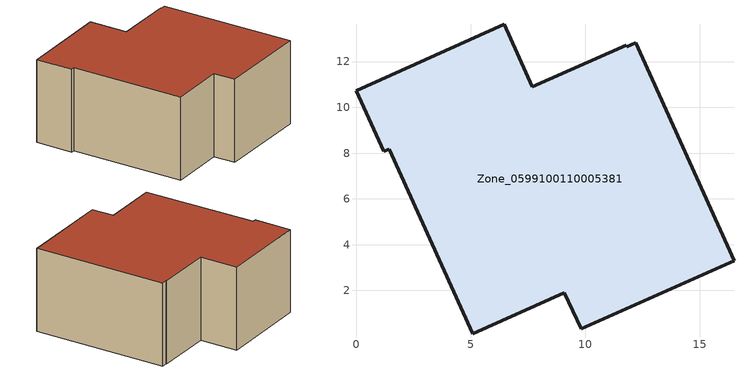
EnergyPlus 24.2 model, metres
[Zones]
Zone_0599100110005381
 floor ground (C_G): 11.77,12.71 11.8,12.65 12.21,12.82 16.49,3.31 9.81,0.32 9.08,1.91 5.08,0.12 1.43,8.18 1.19,8.07 0,10.72 6.46,13.62 7.68,10.89 z0
 wall outside (C_F): 9.81,0.32 16.49,3.31 12.21,12.82 11.8,12.65 11.77,12.71 7.68,10.89 6.46,13.62 0,10.72 1.19,8.07 1.43,8.18 5.08,0.12 9.08,1.91 9.81,0.32 z0:6.51
 roof outside (C_R): 11.8,12.65 11.77,12.71 7.68,10.89 6.46,13.62 0,10.72 1.19,8.07 1.43,8.18 5.08,0.12 9.08,1.91 9.81,0.32 16.49,3.31 12.21,12.82 z6.51
[BUILDING]
Pand.0599100110005381: North Axis=0; Terrain=City; Loads Convergence Tolerance Value=0.04; Temperature Convergence Tolerance Value=0.4; Solar Distribution=FullExterior; Maximum Number of Warmup Days=25; Minimum Number of Warmup Days=1
[Site:Location]
Rotterdam.The.Hague.AP_ZH_NLD Design_Conditions: Latitude=51.96; Longitude=4.45; Time Zone=1; Elevation=-4.5
[SITE:GROUNDTEMPERATURE:BUILDINGSURFACE]
18, 18, 18, 18, 18, 18, 18, 18, 18, 18, 18, 18
[MATERIAL] Thermal Absorptance=0.9; Solar Absorptance=0.7; Visible Absorptance=0.7
Name | Roughness | Thickness | Conductivity | Density | Specific Heat
G.D.2015-2018 | MediumSmooth | 0.15 | 0.0428571 | 540 | 1210
F.D.2015-2018 | Rough | 0.3 | 0.0666667 | 1920 | 840
R.D.2015-2018 | MediumRough | 0.2 | 0.0333333 | 1500 | 1000
[CONSTRUCTION]
C_G: G.D.2015-2018
C_F: F.D.2015-2018
C_R: R.D.2015-2018
[ZONE]
Zone_0599100110005381: Type=1; Multiplier=1; Ceiling Height=Autocalculate; Volume=Autocalculate; Floor Area=autocalculate; Part of Total Floor Area=Yes
[ZONEINFILTRATION:DESIGNFLOWRATE]
Infil_Zone_0599100110005381: Zone or ZoneList or Space or SpaceList=Zone_0599100110005381; Schedule=AlwaysOn; Design Flow Rate Calculation Method=Flow/Area; Flow Rate per Floor Area=0.0021; Constant Term Coefficient=1; Temperature Term Coefficient=0; Velocity Term Coefficient=0; Velocity Squared Term Coefficient=0
[HVACTEMPLATE:ZONE:IDEALLOADSAIRSYSTEM]
Zone_0599100110005381: Maximum Heating Supply Air Temperature=50; Minimum Cooling Supply Air Temperature=13; Maximum Heating Supply Air Humidity Ratio=0.0156; Minimum Cooling Supply Air Humidity Ratio=0.0077; Heating Limit=NoLimit; Cooling Limit=NoLimit; Dehumidification Control Type=ConstantSensibleHeatRatio; Cooling Sensible Heat Ratio=0.7; Dehumidification Setpoint=60; Humidification Control Type=None; Humidification Setpoint=30; Outdoor Air Method=None; Outdoor Air Flow Rate per Person=0.00944; Outdoor Air Flow Rate per Zone Floor Area=0; Outdoor Air Flow Rate per Zone=0; Demand Controlled Ventilation Type=None; Outdoor Air Economizer Type=NoEconomizer; Heat Recovery Type=None; Sensible Heat Recovery Effectiveness=0.7; Latent Heat Recovery Effectiveness=0.65
[ZONECONTROL:THERMOSTAT]
ThermostatControl_Zone_0599100110005381: Zone or ZoneList=Zone_0599100110005381; Control Type Schedule=DualSetpointControlType; Control 1=Thermostat_Zone_0599100110005381; Temperature Difference Between Cutout And Setpoint=0
[THERMOSTATSETPOINT:DUALSETPOINT]
Thermostat_Zone_0599100110005381: Heating Setpoint Temperature Schedule=HeatingSetpoint_Zone_0599100110005381; Cooling Setpoint Temperature Schedule=CoolingSetpoint_Zone_0599100110005381
[SCHEDULE:COMPACT]
HeatingSetpoint_Zone_0599100110005381: Through: 12/31, For: AllDays, Until: 24:00, 21
CoolingSetpoint_Zone_0599100110005381: Through: 12/31, For: AllDays, Until: 24:00, 24
DualSetpointControlType: Through: 12/31, For: AllDays, Until: 24:00, 4
AlwaysOn: Through: 12/31, For: AllDays, Until: 24:00, 1
